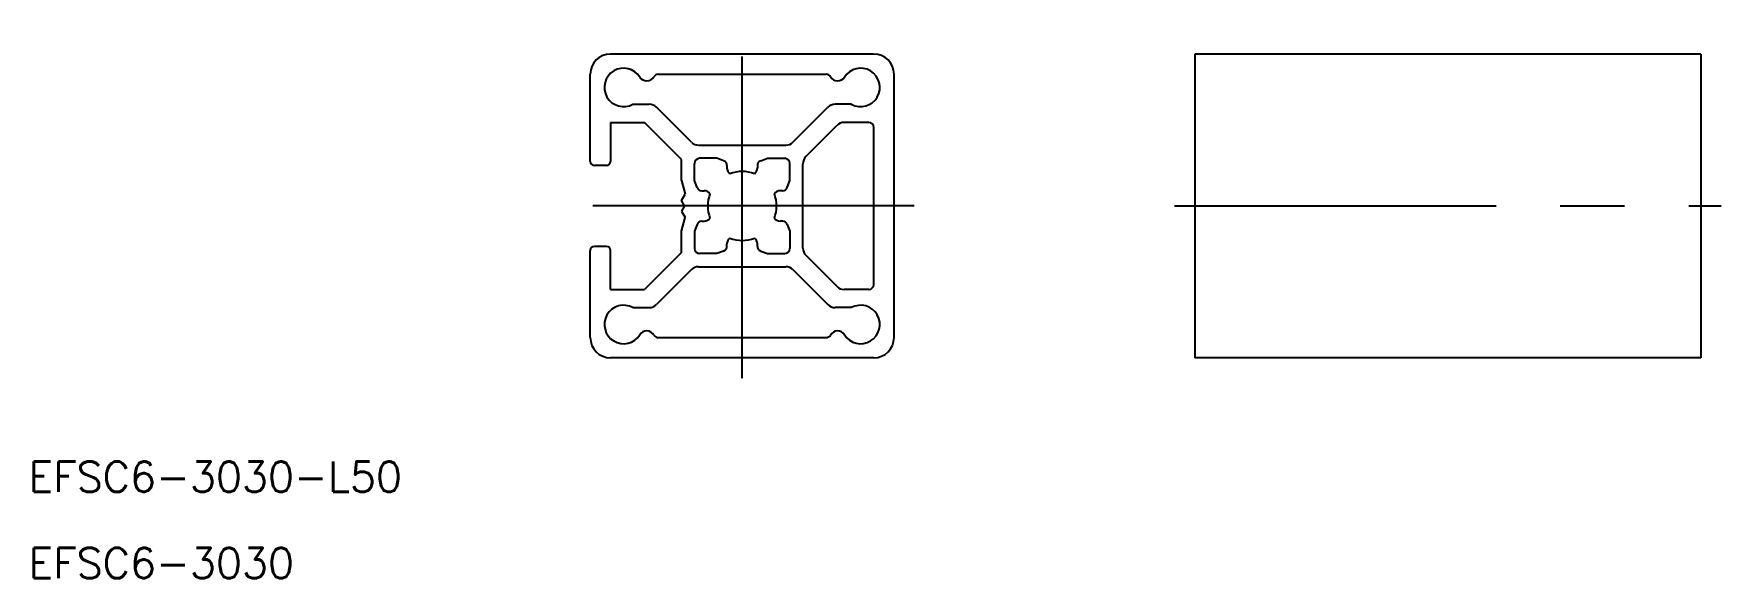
# Model space of a CAD drawing. Extents: x -70 to 97, y -37 to 17.
import ezdxf

# ---------------------------------------------------------------- set-up
doc = ezdxf.new("R2010")
doc.units = 0
doc.linetypes.add('CENTER', pattern=[50.8, 31.75, -6.35, 6.35, -6.35])
doc.layers.get('0').update_dxf_attribs({"linetype": 'CONTINUOUS'})
doc.layers.add('CENTER', color=1, linetype='CONTINUOUS')
doc.styles.get("Standard").update_dxf_attribs({"font": 'txt.shx', "height": 3, "bigfont": 'bigfont.shx'})

msp = doc.modelspace()

# ---------------------------------------------------------------- linework, layer by layer
at = {"color": 7, "linetype": 'CONTINUOUS'}
for p, q in [((13, 15), (-13, 15)), ((94.72, 15), (44.72, 15)), ((44.72, 15), (44.72, -15)), ((94.72, 15), (94.72, -15)), ((-15, 4.4), (-15, 13)), ((-8.29, 13), (8.29, 13)), ((15, -13), (15, 13)), ((-10.79, 10.04), (-9.18, 10.04)), ((10.79, 10.04), (9.18, 10.04)), ((-5.02, 6.29), (-8.47, 9.75)), ((5.02, 6.29), (8.47, 9.75)), ((-13, 8.25), (-9.66, 8.25)), ((-13, 8.25), (-13, 4.4)), ((-6, 4.59), (-9.66, 8.25)), ((6.29, 4.88), (9.37, 7.96)), ((12.5, 8.25), (10.08, 8.25)), ((13, -7.75), (13, 7.75)), ((-4.31, 6), (4.31, 6)), ((-13.4, 4), (-14.6, 4)), ((-6, 2.5), (-6, 4.59)), ((-4.7, 2.5), (-4.7, 4.2)), ((-2.5, 4.7), (-4.2, 4.7)), ((-1.83, 4.46), (-2.5, 4.7)), ((-1.5, 3.99), (-1.5, 3.75)), ((1.5, 3.99), (1.5, 3.75)), ((1.83, 4.46), (2.5, 4.7)), ((2.5, 4.7), (4.2, 4.7)), ((4.7, 2.5), (4.7, 4.2)), ((6, -4.17), (6, 4.17)), ((-6, 2.5), (-5.64, 1.15)), ((-4.46, 1.83), (-4.7, 2.5)), ((4.46, 1.83), (4.7, 2.5)), ((-6, 0.52), (-5.64, 1.15)), ((-5.7, 0), (-6, 0.52)), ((-5.7, 0), (-6, -0.52)), ((-3.99, 1.5), (-3.75, 1.5)), ((3.99, 1.5), (3.75, 1.5)), ((-6, -0.52), (-5.64, -1.15)), ((-6, -2.5), (-5.64, -1.15)), ((-3.99, -1.5), (-3.75, -1.5)), ((3.99, -1.5), (3.75, -1.5)), ((-6, -4.59), (-6, -2.5)), ((-4.46, -1.83), (-4.7, -2.5)), ((-4.7, -2.5), (-4.7, -4.2)), ((4.46, -1.83), (4.7, -2.5)), ((4.7, -2.5), (4.7, -4.2)), ((-15, -13), (-15, -4.4)), ((-13.4, -4), (-14.6, -4)), ((-13, -8.25), (-13, -4.4)), ((-6, -4.59), (-9.66, -8.25)), ((-2.5, -4.7), (-4.2, -4.7)), ((-1.83, -4.46), (-2.5, -4.7)), ((-1.5, -3.99), (-1.5, -3.75)), ((1.5, -3.99), (1.5, -3.75)), ((1.83, -4.46), (2.5, -4.7)), ((2.5, -4.7), (4.2, -4.7)), ((6.29, -4.88), (9.37, -7.96)), ((-5.02, -6.29), (-8.47, -9.75)), ((-4.31, -6), (4.31, -6)), ((5.02, -6.29), (8.47, -9.75)), ((-13, -8.25), (-9.66, -8.25)), ((12.5, -8.25), (10.08, -8.25)), ((-10.79, -10.04), (-9.18, -10.04)), ((10.79, -10.04), (9.18, -10.04)), ((-8.29, -13), (8.29, -13)), ((13, -15), (-13, -15)), ((94.72, -15), (44.72, -15))]:
    msp.add_line(p, q, dxfattribs=at)
for centre, radius, start, end in [((-13, 13), 2, 90, 180), ((-11.71, 11.7), 1.9, 32.2353, 298.8239), ((11.7, 11.7), 1.9, 241.1761, 147.7647), ((13, 13), 2, 0, 90), ((-9.42, 13.15), 0.8, 212.2353, 330.2454), ((-8.29, 12.5), 0.5, 90, 150.2454), ((8.29, 12.5), 0.5, 29.7546, 90), ((9.42, 13.15), 0.8, 209.7546, 327.7647), ((-9.18, 9.04), 1, 45, 90), ((9.18, 9.04), 1, 90, 135), ((10.08, 7.25), 1, 90, 135), ((12.5, 7.75), 0.5, 0, 90), ((-4.31, 7), 1, 225, 270), ((4.31, 7), 1, 270, 315), ((-14.6, 4.4), 0.4, 180, 270), ((-13.4, 4.4), 0.4, 270, 0), ((-4.2, 4.2), 0.5, 90, 180), ((-2, 3.99), 0.5, 0, 70), ((-0.8, 3.75), 0.7, 180, 234.7406), ((0, 0), 3.4, 69.2589, 110.7411), ((0.8, 3.75), 0.7, 305.2594, 0), ((2, 3.99), 0.5, 110, 180), ((4.2, 4.2), 0.5, 0, 90), ((7, 4.17), 1, 135, 180), ((-3.99, 2), 0.5, 200, 270), ((3.99, 2), 0.5, 270, 340), ((-3.75, 0.8), 0.7, 35.2594, 90), ((0, 0), 3.4, 159.2589, 200.7411), ((3.75, 0.8), 0.7, 90, 144.7406), ((0, 0), 3.4, 339.2589, 20.7411), ((-3.99, -2), 0.5, 90, 160), ((-3.75, -0.8), 0.7, 270, 324.7406), ((3.75, -0.8), 0.7, 215.2594, 270), ((3.99, -2), 0.5, 20, 90), ((-0.8, -3.75), 0.7, 125.2594, 180), ((0, 0), 3.4, 249.2589, 290.7411), ((0.8, -3.75), 0.7, 0, 54.7406), ((-14.6, -4.4), 0.4, 90, 180), ((-13.4, -4.4), 0.4, 0, 90), ((-4.2, -4.2), 0.5, 180, 270), ((-2, -3.99), 0.5, 290, 0), ((2, -3.99), 0.5, 180, 250), ((4.2, -4.2), 0.5, 270, 0), ((7, -4.17), 1, 180, 225), ((-4.31, -7), 1, 90, 135), ((4.31, -7), 1, 45, 90), ((10.08, -7.25), 1, 225, 270), ((12.5, -7.75), 0.5, 270, 0), ((-11.71, -11.71), 1.9, 61.1761, 327.7647), ((-9.18, -9.04), 1, 270, 315), ((9.18, -9.04), 1, 225, 270), ((11.7, -11.71), 1.9, 212.2353, 118.8239), ((-13, -13), 2, 180, 270), ((-9.42, -13.15), 0.8, 29.7546, 147.7647), ((-8.29, -12.5), 0.5, 209.7546, 270), ((8.29, -12.5), 0.5, 270, 330.2454), ((9.42, -13.15), 0.8, 32.2353, 150.2454), ((13, -13), 2, 270, 0)]:
    msp.add_arc(centre, radius, start, end, dxfattribs=at)
at = {"layer": 'CENTER', "color": 1, "linetype": 'CENTER'}
for p, q in [((0, -17), (0, 17)), ((17, 0), (-17, 0)), ((42.72, 0), (96.72, 0))]:
    msp.add_line(p, q, dxfattribs=at)

# ---------------------------------------------------------------- texts
at = {"color": 7, "linetype": 'CONTINUOUS'}
for s, p in [('EFSC6-3030-L50', (-70.5, -28.25)), ('EFSC6-3030', (-70.5, -36.77))]:
    msp.add_text(s, height=3, dxfattribs=at).set_placement(p)

doc.saveas('drawing.dxf')
